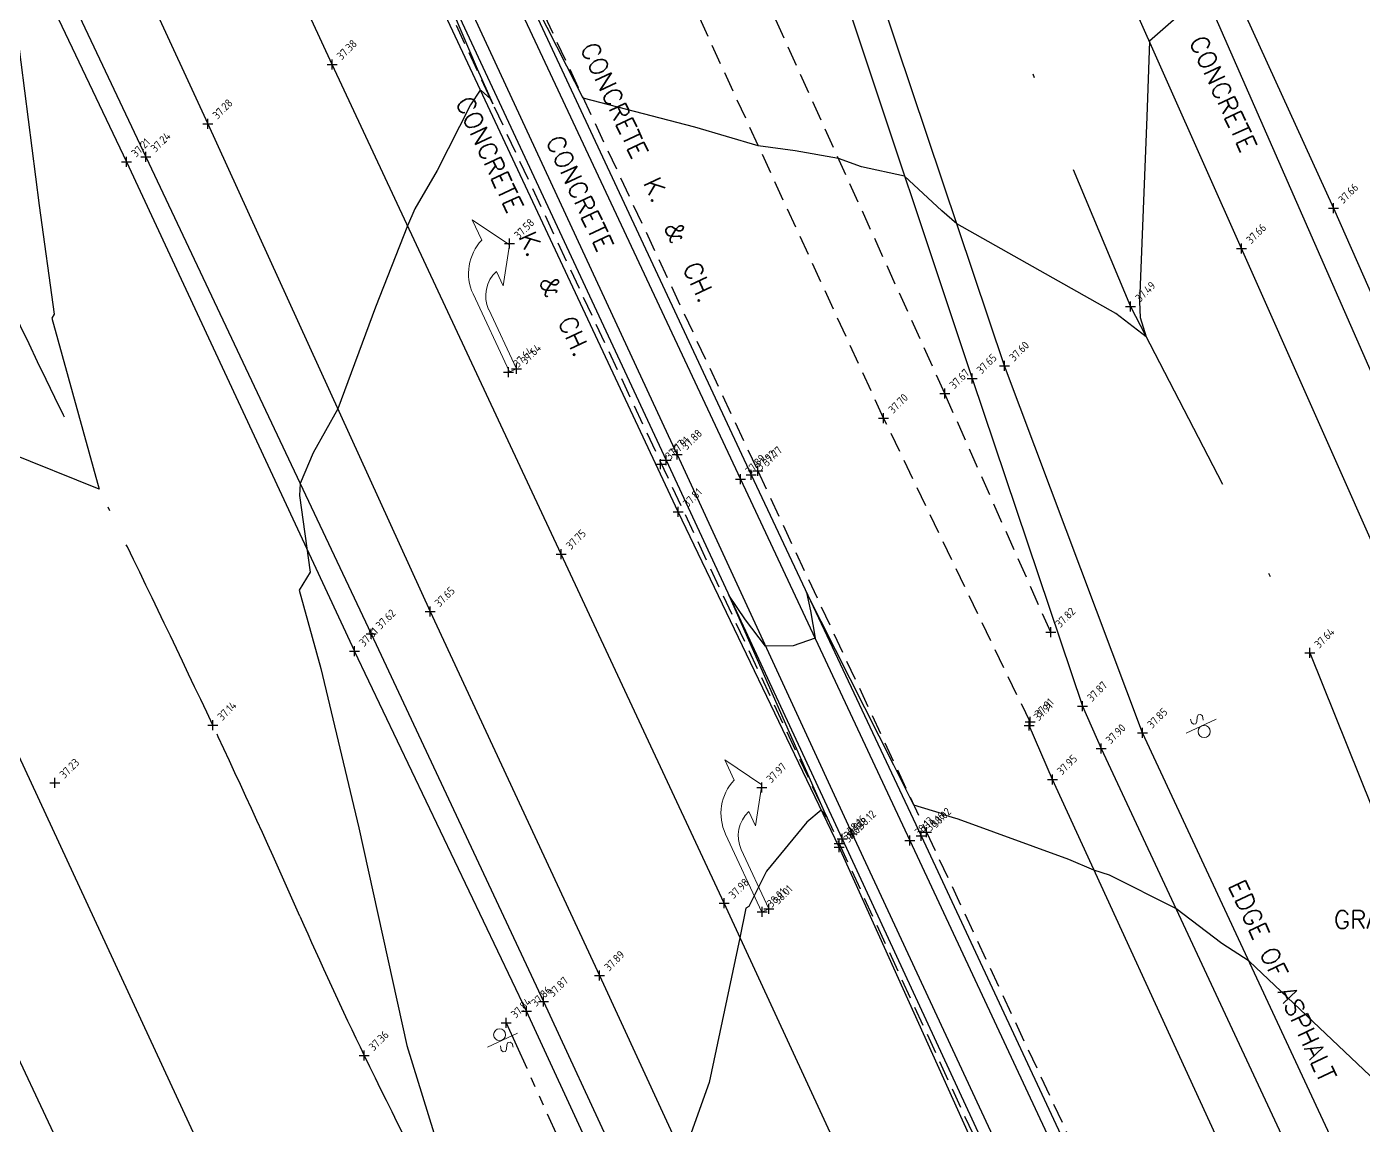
# Model space of a CAD drawing. Header units: metres. Extents: x 246075 to 247503, y 7418632 to 7419642.
# Drawn here: x 246878.62 to 246912.03, y 7419438.73 to 7419466.19 of the extents above; entities that cross this region are included whole.
import ezdxf
from ezdxf.enums import TextEntityAlignment as Align

# ---------------------------------------------------------------- set-up
doc = ezdxf.new("R2010")
doc.units = ezdxf.units.M
for name, pattern in [('DASHDOT', [10, 5, -2.5, 0, -2.5]), ('DASHED', [0.75, 0.5, -0.25]), ('PHANTOM', [2.5, 1.25, -0.25, 0.25, -0.25, 0.25, -0.25])]:
    doc.linetypes.add(name, pattern=pattern)
for name, color, linetype in [('-TEXT', 7, 'Continuous'), ('102_TOP_OF_BANK', 37, 'PHANTOM'), ('102_TOP_OF_BANK-L', 37, 'PHANTOM'), ('102_TOP_OF_BANK-S', 37, 'PHANTOM'), ('103_TOE_OF_BATTER', 37, 'DASHDOT'), ('103_TOE_OF_BATTER-L', 37, 'DASHDOT'), ('103_TOE_OF_BATTER-S', 37, 'DASHDOT'), ('104_EXISTING_SURFACE-L', 35, 'Continuous'), ('104_EXISTING_SURFACE-S', 35, 'Continuous'), ('403_EDGE_OF_BITUMEN', 8, 'Continuous'), ('403_EDGE_OF_BITUMEN-L', 8, 'Continuous'), ('403_EDGE_OF_BITUMEN-S', 8, 'Continuous'), ('408_BACK_OF_KERB', 10, 'Continuous'), ('408_BACK_OF_KERB-L', 10, 'Continuous'), ('408_BACK_OF_KERB-S', 10, 'Continuous'), ('410_PEDESTRIAN_PATH', 32, 'Continuous'), ('410_PEDESTRIAN_PATH-L', 32, 'Continuous'), ('410_PEDESTRIAN_PATH-S', 32, 'Continuous'), ('415_LANE_LINE_DASHED', 53, 'DASHED'), ('415_LANE_LINE_DASHED-L', 53, 'DASHED'), ('415_LANE_LINE_DASHED-S', 53, 'DASHED'), ('418_LANE_LINE_SOLID', 53, 'Continuous'), ('418_LANE_LINE_SOLID-L', 53, 'Continuous'), ('418_LANE_LINE_SOLID-S', 53, 'Continuous'), ('420_TRAFFIC_ARROW-L', 53, 'Continuous'), ('420_TRAFFIC_ARROW-S', 53, 'Continuous'), ('903_FENCE', 24, 'FENCELINE'), ('EX-LINEMARKING_(SLS)', 53, 'Continuous'), ('EX-TRAFFIC_SIGN_(SLS)', 89, 'Continuous'), ('Surface_Contours_Major', 4, 'Continuous'), ('Surface_Contours_Minor', 253, 'Continuous')]:
    doc.layers.add(name, color=color, linetype=linetype)
for name, color, linetype, true_color in [('407_INVERT_OF_KERB', 7, 'DASHED', 0xff4100), ('407_INVERT_OF_KERB-L', 7, 'DASHED', 0xff4100), ('407_INVERT_OF_KERB-S', 7, 'DASHED', 0xff4100), ('409_TOP_OF_KERB', 7, 'Continuous', 0xff4100), ('409_TOP_OF_KERB-L', 7, 'Continuous', 0xff4100), ('409_TOP_OF_KERB-S', 7, 'Continuous', 0xff4100), ('717_ELEC_LINE_OVER', 7, 'Continuous', 0xffa500)]:
    doc.layers.add(name, color=color, linetype=linetype, true_color=true_color)
doc.styles.add('ISO2.5', font='isocp.shx', dxfattribs={"height": 2.5})
doc.styles.get("Standard").update_dxf_attribs({"font": 'SIMPLEX.shx'})
doc.linetypes.add('FENCELINE', pattern='A,0.5,-0.2,["/",Standard,S=0.1,R=0,X=0,Y=-0.05],-0.25', length=0.95)

# ---------------------------------------------------------------- blocks, each defined once
blk = doc.blocks.new('CROSS')
at = {"color": 0, "linetype": 'Continuous'}
for p, q in [((-0.5, 0), (0.5, 0)), ((0, -0.5), (0, 0.5))]:
    blk.add_line(p, q, dxfattribs=at)
blk = doc.blocks.new('SP')
at = {"color": 0, "linetype": 'Continuous', "lineweight": 13}
for p, q in [((0.15, 0.423), (0.15, -0.406)), ((0.28, 0.165), (0.263, 0.104)), ((0.263, 0.104), (0.302, 0.059)), ((0.335, 0.192), (0.28, 0.165)), ((0.302, 0.059), (0.401, 0.004)), ((0.424, 0.176), (0.335, 0.192)), ((0.401, 0.004), (0.407, 0.004)), ((0.44, -0.04), (0.401, 0.004)), ((0.401, 0.004), (0.407, 0.004)), ((0.263, -0.096), (0.368, -0.129)), ((0.368, -0.129), (0.424, -0.101)), ((0.368, -0.129), (0.374, -0.129)), ((0.424, -0.101), (0.44, -0.04))]:
    blk.add_line(p, q, dxfattribs=at)
blk.add_circle((0, 0), 0.15, dxfattribs=at)
blk = doc.blocks.new('CK')
at = {"layer": '-TEXT'}
blk.add_text('CONCRETE  K.  &  CH.', height=0.45, dxfattribs=at).set_placement((-0.032, -0.236), align=Align.CENTER)
blk = doc.blocks.new('C')
at = {"layer": '-TEXT'}
blk.add_text('CONCRETE', height=0.45, dxfattribs=at).set_placement((-0.001, -0.23), align=Align.CENTER)
blk = doc.blocks.new('G')
at = {"layer": '-TEXT'}
blk.add_text('GRASS', height=0.45, dxfattribs=at).set_placement((0.021, -0.235), align=Align.CENTER)
blk = doc.blocks.new('RT')
at = {"color": 0, "linetype": 'Continuous', "lineweight": 13}
for p, q in [((-1.2, -0.72), (0, 0)), ((0, 0), (1.08, -0.72)), ((-0.501, -0.72), (-1.2, -0.72)), ((-0.501, -0.72), (-0.495, -0.72)), ((1.08, -0.72), (0.58, -0.72)), ((3.6, -1.44), (1.559, -1.442)), ((3.6, -1.68), (3.6, -1.44)), ((3.6, -1.68), (0.911, -1.68))]:
    blk.add_line(p, q, dxfattribs=at)
for centre, radius, start, end in [((0.916, -0.154), 1.526, 201.7656, 269.8021), ((1.58, -0.389), 1.054, 198.3221, 268.8086)]:
    blk.add_arc(centre, radius, start, end, dxfattribs=at)

msp = doc.modelspace()

# ---------------------------------------------------------------- linework, layer by layer
at = {"layer": '102_TOP_OF_BANK'}
msp.add_lwpolyline([(246964.762, 7419288.13, 0.000006), (246962.494, 7419293.018, 0.000004), (246958.792, 7419300.994, 0.000851), (246954.892, 7419309.358, -0.001305), (246952.356, 7419314.811, -0.001812), (246951.35, 7419317.009, 0.000378), (246946.558, 7419327.562, 0.000634), (246940.655, 7419340.49, 0.007086), (246940.109, 7419341.639, 0.013073), (246939.705, 7419342.408, 0.000875), (246933.342, 7419353.732, 0.00193), (246927.823, 7419363.426, -0.004646), (246925.553, 7419367.465, -0.008164), (246924.008, 7419370.386, -0.002235), (246918.588, 7419381.171, -0.001445), (246912.897, 7419392.704, -0.004879), (246911.255, 7419396.142, -0.003366), (246907.851, 7419403.581, 0.002455), (246903.201, 7419413.79, 0.000273), (246902.1, 7419416.173, -0.000057), (246896.779, 7419427.676, -0.001879), (246894.713, 7419432.188, -0.000934), (246890.605, 7419441.294)], format="xyb", dxfattribs=at)
at = {"layer": '103_TOE_OF_BATTER'}
msp.add_lwpolyline([(246900.857, 7419471.93), (246906.211, 7419459.197), (246910.686, 7419450.541), (246916.034, 7419437.266), (246921.911, 7419423.016)], dxfattribs=at)
msp.add_lwpolyline([(246877.388, 7419460.943, 0.002684), (246880.826, 7419453.821, -0.003762), (246883.268, 7419448.734, -0.006047), (246885.448, 7419443.955, 0.008298), (246887.053, 7419440.479, 0.011483), (246889.327, 7419436.024, -0.005289), (246894.382, 7419426.416, -0.002782), (246899.813, 7419415.678, -0.01094), (246901.119, 7419412.911, -0.011267), (246902.468, 7419409.687, -0.003476), (246906.532, 7419399.113, -0.007172), (246907.573, 7419396.222, 0.036025), (246907.813, 7419395.659, 0.000603), (246907.882, 7419395.525, 0.000053), (246908.675, 7419393.993, 0.000356), (246913.2, 7419385.274, -0.000606), (246915.858, 7419380.144, -0.008824), (246917.507, 7419376.81, -0.002819), (246922.422, 7419366.26, -0.002595)], format="xyb", dxfattribs=at)
at = {"layer": '403_EDGE_OF_BITUMEN'}
for p, q in [((246874.988, 7419475.629), (246881.117, 7419462.816)), ((246903.061, 7419457.715), (246898.721, 7419470.627)), ((246881.117, 7419462.816), (246886.81, 7419450.584)), ((246906.51, 7419448.54), (246903.061, 7419457.715)), ((246891.113, 7419441.585), (246886.81, 7419450.584)), ((246912.545, 7419435.59), (246906.51, 7419448.54)), ((246897.378, 7419427.977), (246891.113, 7419441.585))]:
    msp.add_line(p, q, dxfattribs=at)
at = {"layer": '407_INVERT_OF_KERB'}
for p, q in [((246891.236, 7419467.164), (246896.891, 7419455.089)), ((246889.031, 7419466.904), (246898.925, 7419445.773)), ((246896.891, 7419455.089), (246901.111, 7419446.055)), ((246901.111, 7419446.055), (246907.182, 7419433.062)), ((246898.925, 7419445.773), (246905.143, 7419432.271))]:
    msp.add_line(p, q, dxfattribs=at)
at = {"layer": '408_BACK_OF_KERB'}
for p, q in [((246894.874, 7419455.501), (246889.508, 7419467.073)), ((246890.781, 7419466.992), (246896.462, 7419454.877)), ((246894.874, 7419455.501), (246899.254, 7419446.016)), ((246896.462, 7419454.877), (246900.695, 7419445.851)), ((246899.254, 7419446.016), (246905.558, 7419432.474)), ((246900.695, 7419445.851), (246906.764, 7419432.862))]:
    msp.add_line(p, q, dxfattribs=at)
at = {"layer": '409_TOP_OF_KERB'}
for p, q in [((246891.058, 7419467.129), (246896.73, 7419454.99)), ((246889.187, 7419466.984), (246894.599, 7419455.354)), ((246894.599, 7419455.354), (246899.004, 7419445.889)), ((246896.73, 7419454.99), (246900.972, 7419445.97)), ((246899.004, 7419445.889), (246905.267, 7419432.349)), ((246900.972, 7419445.97), (246907.027, 7419433.003))]:
    msp.add_line(p, q, dxfattribs=at)
at = {"layer": '410_PEDESTRIAN_PATH'}
for p, q in [((246905.482, 7419474.373), (246911.284, 7419461.656)), ((246908.982, 7419460.649), (246903.295, 7419473.449)), ((246911.284, 7419461.656), (246915.257, 7419452.607)), ((246912.996, 7419451.597), (246908.982, 7419460.649))]:
    msp.add_line(p, q, dxfattribs=at)
at = {"layer": '415_LANE_LINE_DASHED'}
for p, q in [((246901.565, 7419457.022), (246895.939, 7419469.466)), ((246900.037, 7419456.407), (246894.416, 7419468.625)), ((246904.213, 7419451.058), (246901.565, 7419457.022)), ((246903.696, 7419448.812), (246900.037, 7419456.407))]:
    msp.add_line(p, q, dxfattribs=at)
at = {"layer": '418_LANE_LINE_SOLID'}
for p, q in [((246886.252, 7419465.246), (246880.608, 7419477.522)), ((246877.353, 7419476.294), (246883.148, 7419463.766)), ((246875.516, 7419475.821), (246881.599, 7419462.94)), ((246897.943, 7419470.327), (246902.246, 7419457.398)), ((246894.904, 7419454.062), (246889.074, 7419466.487)), ((246891.981, 7419453.009), (246886.252, 7419465.246)), ((246883.148, 7419463.766), (246888.7, 7419451.574)), ((246881.599, 7419462.94), (246887.228, 7419451.016)), ((246902.246, 7419457.398), (246905.007, 7419449.207)), ((246898.922, 7419445.68), (246894.904, 7419454.062)), ((246896.049, 7419444.28), (246891.981, 7419453.009)), ((246888.7, 7419451.574), (246892.937, 7419442.472)), ((246887.228, 7419451.016), (246891.536, 7419441.825)), ((246905.007, 7419449.207), (246905.473, 7419448.148)), ((246904.255, 7419447.374), (246903.671, 7419448.725)), ((246905.473, 7419448.148), (246911.528, 7419435.194)), ((246910.243, 7419434.337), (246904.255, 7419447.374)), ((246905.332, 7419431.532), (246898.922, 7419445.68)), ((246900.145, 7419435.44), (246896.049, 7419444.28)), ((246892.937, 7419442.472), (246899.226, 7419428.828)), ((246891.536, 7419441.825), (246897.842, 7419428.233))]:
    msp.add_line(p, q, dxfattribs=at)
at = {"layer": '717_ELEC_LINE_OVER'}
for p, q in [((246927.925, 7419421.753), (246890.841, 7419506.311)), ((246855.328, 7419497.736), (246905.906, 7419388.69))]:
    msp.add_line(p, q, dxfattribs=at)
at = {"layer": '903_FENCE'}
msp.add_line((246894.022, 7419407.224), (246805.341, 7419595.732), dxfattribs=at)
at = {"layer": 'Surface_Contours_Major'}
for points, elevation in [([(246878.382, 7419466.018), (246878.931, 7419461.718), (246879.307, 7419459.007), (246879.243, 7419458.903), (246880.429, 7419454.627), (246878.153, 7419455.547)], 37), ([(246915.383, 7419436.953), (246909.171, 7419442.829), (246908.49, 7419443.273), (246907.342, 7419444.147), (246905.684, 7419444.98), (246905.295, 7419445.107), (246904.663, 7419445.373), (246901.898, 7419446.385), (246901.53, 7419446.492), (246901.533, 7419446.505), (246900.795, 7419446.729), (246900.289, 7419447.73), (246898.113, 7419452.047), (246898.206, 7419451.587), (246898.324, 7419450.904), (246897.774, 7419450.711), (246897.088, 7419450.706), (246896.586, 7419451.365), (246896.168, 7419451.98), (246898.17, 7419447.444), (246898.612, 7419446.44), (246898.588, 7419446.486), (246898.568, 7419446.508), (246898.478, 7419446.605), (246898.115, 7419446.304), (246897.112, 7419445.082), (246896.67, 7419444.203), (246896.592, 7419444.156), (246896.447, 7419443.419), (246895.678, 7419439.797), (246895.019, 7419437.955)], 38)]:
    msp.add_lwpolyline(points, dxfattribs=dict(at, elevation=elevation))
at = {"layer": 'Surface_Contours_Minor', "elevation": 37.5}
for points in [[(246907.483, 7419466.526), (246906.68, 7419465.829), (246906.614, 7419463.936), (246906.433, 7419459.313), (246906.453, 7419458.925), (246906.601, 7419458.441), (246905.837, 7419459.021), (246901.867, 7419461.266), (246901.489, 7419461.587), (246900.562, 7419462.454), (246899.481, 7419462.687), (246898.908, 7419462.898), (246897.829, 7419463.085), (246896.905, 7419463.214), (246895.319, 7419463.683), (246892.528, 7419464.404), (246892.12, 7419465.203), (246891.137, 7419467.144)], [(246889.108, 7419466.943), (246889.881, 7419465.14), (246890.268, 7419464.261), (246890.2, 7419464.394), (246889.982, 7419464.591), (246889.956, 7419464.607), (246889.707, 7419464.239), (246888.877, 7419462.595), (246888.322, 7419461.638), (246888.14, 7419461.213), (246887.338, 7419459.18), (246886.394, 7419456.637), (246885.781, 7419455.535), (246885.453, 7419454.774), (246885.437, 7419454.472), (246885.703, 7419452.553), (246885.426, 7419452.105), (246885.97, 7419450.145), (246886.916, 7419446.17), (246888.117, 7419440.723), (246889.858, 7419435.095)]]:
    msp.add_lwpolyline(points, dxfattribs=at)

# ---------------------------------------------------------------- block references
at = {"layer": '-TEXT', "rotation": 295}
for name, p in [('CK', (246894.171, 7419462.528)), ('C', (246908.529, 7419464.516)), ('CK', (246891.052, 7419461.175)), ('C', (246892.449, 7419462.029))]:
    msp.add_blockref(name, p, dxfattribs=at)
at = {"layer": '-TEXT'}
msp.add_blockref('G', (246912.235, 7419443.881), dxfattribs=at)
at = {"layer": '102_TOP_OF_BANK-S', "xscale": 0.25, "yscale": 0.25, "zscale": 0.25}
msp.add_blockref('CROSS', (246890.605, 7419441.294), dxfattribs=at)
at = {"layer": '103_TOE_OF_BATTER-S', "xscale": 0.25, "yscale": 0.25, "zscale": 0.25}
for p in [(246906.211, 7419459.197), (246910.686, 7419450.541), (246883.268, 7419448.734), (246887.053, 7419440.479)]:
    msp.add_blockref('CROSS', p, dxfattribs=at)
at = {"layer": '104_EXISTING_SURFACE-S', "xscale": 0.25, "yscale": 0.25, "zscale": 0.25}
msp.add_blockref('CROSS', (246879.324, 7419447.289), dxfattribs=at)
at = {"layer": '403_EDGE_OF_BITUMEN-S', "xscale": 0.25, "yscale": 0.25, "zscale": 0.25}
for p in [(246881.117, 7419462.816), (246903.061, 7419457.715), (246886.81, 7419450.584), (246906.51, 7419448.54), (246891.113, 7419441.585)]:
    msp.add_blockref('CROSS', p, dxfattribs=at)
at = {"layer": '407_INVERT_OF_KERB-S', "xscale": 0.25, "yscale": 0.25, "zscale": 0.25}
for p in [(246894.46, 7419455.252), (246896.891, 7419455.089), (246901.111, 7419446.055), (246898.925, 7419445.773)]:
    msp.add_blockref('CROSS', p, dxfattribs=at)
at = {"layer": '408_BACK_OF_KERB-S', "xscale": 0.25, "yscale": 0.25, "zscale": 0.25}
for p in [(246894.874, 7419455.501), (246896.462, 7419454.877), (246899.254, 7419446.016), (246900.695, 7419445.851)]:
    msp.add_blockref('CROSS', p, dxfattribs=at)
at = {"layer": '409_TOP_OF_KERB-S', "xscale": 0.25, "yscale": 0.25, "zscale": 0.25}
for p in [(246894.599, 7419455.354), (246896.73, 7419454.99), (246899.004, 7419445.889), (246900.972, 7419445.97)]:
    msp.add_blockref('CROSS', p, dxfattribs=at)
at = {"layer": '410_PEDESTRIAN_PATH-S', "xscale": 0.25, "yscale": 0.25, "zscale": 0.25}
for p in [(246911.284, 7419461.656), (246908.982, 7419460.649)]:
    msp.add_blockref('CROSS', p, dxfattribs=at)
at = {"layer": '415_LANE_LINE_DASHED-S', "xscale": 0.25, "yscale": 0.25, "zscale": 0.25}
for p in [(246901.565, 7419457.022), (246900.037, 7419456.407), (246904.213, 7419451.058), (246903.696, 7419448.812)]:
    msp.add_blockref('CROSS', p, dxfattribs=at)
at = {"layer": '418_LANE_LINE_SOLID-S', "xscale": 0.25, "yscale": 0.25, "zscale": 0.25}
for p in [(246886.252, 7419465.246), (246883.148, 7419463.766), (246881.599, 7419462.94), (246902.246, 7419457.398), (246894.904, 7419454.062), (246891.981, 7419453.009), (246888.7, 7419451.574), (246887.228, 7419451.016), (246905.007, 7419449.207), (246903.671, 7419448.725), (246905.473, 7419448.148), (246904.255, 7419447.374), (246898.922, 7419445.68), (246896.049, 7419444.28), (246892.937, 7419442.472), (246891.536, 7419441.825)]:
    msp.add_blockref('CROSS', p, dxfattribs=at)
at = {"layer": '420_TRAFFIC_ARROW-S', "xscale": 0.25, "yscale": 0.25, "zscale": 0.25}
for p in [(246890.684, 7419460.771), (246890.663, 7419457.559), (246890.857, 7419457.641), (246896.99, 7419447.177), (246897.002, 7419444.064), (246897.167, 7419444.142)]:
    msp.add_blockref('CROSS', p, dxfattribs=at)
at = {"layer": 'EX-LINEMARKING_(SLS)', "xscale": 0.8000000000000003, "yscale": 0.8000000000000003, "rotation": 295}
for p in [(246890.684, 7419460.738), (246896.994, 7419447.239)]:
    msp.add_blockref('RT', p, dxfattribs=at)
at = {"layer": 'EX-TRAFFIC_SIGN_(SLS)'}
for p, rotation in [((246908.048, 7419448.574), 115), ((246890.438, 7419440.994), 295)]:
    msp.add_blockref('SP', p, dxfattribs=dict(at, rotation=rotation))

# ---------------------------------------------------------------- texts
at = {"layer": '-TEXT'}
msp.add_text('EDGE OF ASPHALT', height=0.45, rotation=295, dxfattribs=at).set_placement((246909.799, 7419442.245), align=Align.CENTER)
at = {"layer": '102_TOP_OF_BANK-L', "style": 'ISO2.5'}
msp.add_text('37.84', height=0.2, rotation=45, dxfattribs=at).set_placement((246890.773, 7419441.462), align=Align.MIDDLE_LEFT)
at = {"layer": '103_TOE_OF_BATTER-L', "style": 'ISO2.5'}
for s, p in [('37.49', (246906.378, 7419459.364)), ('37.64', (246910.853, 7419450.708)), ('37.14', (246883.436, 7419448.901)), ('37.36', (246887.22, 7419440.646))]:
    msp.add_text(s, height=0.2, rotation=45, dxfattribs=at).set_placement(p, align=Align.MIDDLE_LEFT)
at = {"layer": '104_EXISTING_SURFACE-L', "style": 'ISO2.5'}
msp.add_text('37.23', height=0.2, rotation=45, dxfattribs=at).set_placement((246879.491, 7419447.456), align=Align.MIDDLE_LEFT)
at = {"layer": '403_EDGE_OF_BITUMEN-L', "style": 'ISO2.5'}
for s, p in [('37.21', (246881.284, 7419462.984)), ('37.60', (246903.228, 7419457.882)), ('37.61', (246886.977, 7419450.752)), ('37.85', (246906.677, 7419448.707)), ('37.86', (246891.281, 7419441.753))]:
    msp.add_text(s, height=0.2, rotation=45, dxfattribs=at).set_placement(p, align=Align.MIDDLE_LEFT)
at = {"layer": '407_INVERT_OF_KERB-L', "style": 'ISO2.5'}
for s, p in [('37.77', (246894.627, 7419455.42)), ('37.77', (246897.058, 7419455.257)), ('38.02', (246901.278, 7419446.222)), ('38.02', (246899.092, 7419445.94))]:
    msp.add_text(s, height=0.2, rotation=45, dxfattribs=at).set_placement(p, align=Align.MIDDLE_LEFT)
at = {"layer": '408_BACK_OF_KERB-L', "style": 'ISO2.5'}
for s, p in [('37.88', (246895.042, 7419455.668)), ('37.89', (246896.629, 7419455.045)), ('38.12', (246899.421, 7419446.183)), ('38.13', (246900.862, 7419446.018))]:
    msp.add_text(s, height=0.2, rotation=45, dxfattribs=at).set_placement(p, align=Align.MIDDLE_LEFT)
at = {"layer": '409_TOP_OF_KERB-L', "style": 'ISO2.5'}
for s, p in [('37.91', (246894.766, 7419455.521)), ('37.92', (246896.898, 7419455.157)), ('38.16', (246899.172, 7419446.057)), ('38.16', (246901.139, 7419446.137))]:
    msp.add_text(s, height=0.2, rotation=45, dxfattribs=at).set_placement(p, align=Align.MIDDLE_LEFT)
at = {"layer": '410_PEDESTRIAN_PATH-L', "style": 'ISO2.5'}
for p in [(246911.452, 7419461.823), (246909.15, 7419460.816)]:
    msp.add_text('37.66', height=0.2, rotation=45, dxfattribs=at).set_placement(p, align=Align.MIDDLE_LEFT)
at = {"layer": '415_LANE_LINE_DASHED-L', "style": 'ISO2.5'}
for s, p in [('37.67', (246901.732, 7419457.19)), ('37.70', (246900.204, 7419456.575)), ('37.82', (246904.38, 7419451.225)), ('37.91', (246903.864, 7419448.979))]:
    msp.add_text(s, height=0.2, rotation=45, dxfattribs=at).set_placement(p, align=Align.MIDDLE_LEFT)
at = {"layer": '418_LANE_LINE_SOLID-L', "style": 'ISO2.5'}
for s, p in [('37.38', (246886.42, 7419465.414)), ('37.28', (246883.316, 7419463.934)), ('37.24', (246881.767, 7419463.108)), ('37.65', (246902.413, 7419457.565)), ('37.81', (246895.071, 7419454.229)), ('37.75', (246892.149, 7419453.176)), ('37.65', (246888.868, 7419451.741)), ('37.62', (246887.395, 7419451.183)), ('37.87', (246905.174, 7419449.375)), ('37.91', (246903.839, 7419448.892)), ('37.90', (246905.64, 7419448.316)), ('37.95', (246904.422, 7419447.541)), ('38.02', (246899.089, 7419445.848)), ('37.98', (246896.216, 7419444.447)), ('37.89', (246893.105, 7419442.64)), ('37.87', (246891.703, 7419441.992))]:
    msp.add_text(s, height=0.2, rotation=45, dxfattribs=at).set_placement(p, align=Align.MIDDLE_LEFT)
at = {"layer": '420_TRAFFIC_ARROW-L', "style": 'ISO2.5'}
for s, p in [('37.58', (246890.851, 7419460.938)), ('37.64', (246890.83, 7419457.727)), ('37.64', (246891.024, 7419457.809)), ('37.97', (246897.158, 7419447.344)), ('38.01', (246897.17, 7419444.231)), ('38.01', (246897.335, 7419444.309))]:
    msp.add_text(s, height=0.2, rotation=45, dxfattribs=at).set_placement(p, align=Align.MIDDLE_LEFT)

doc.saveas('drawing.dxf')
